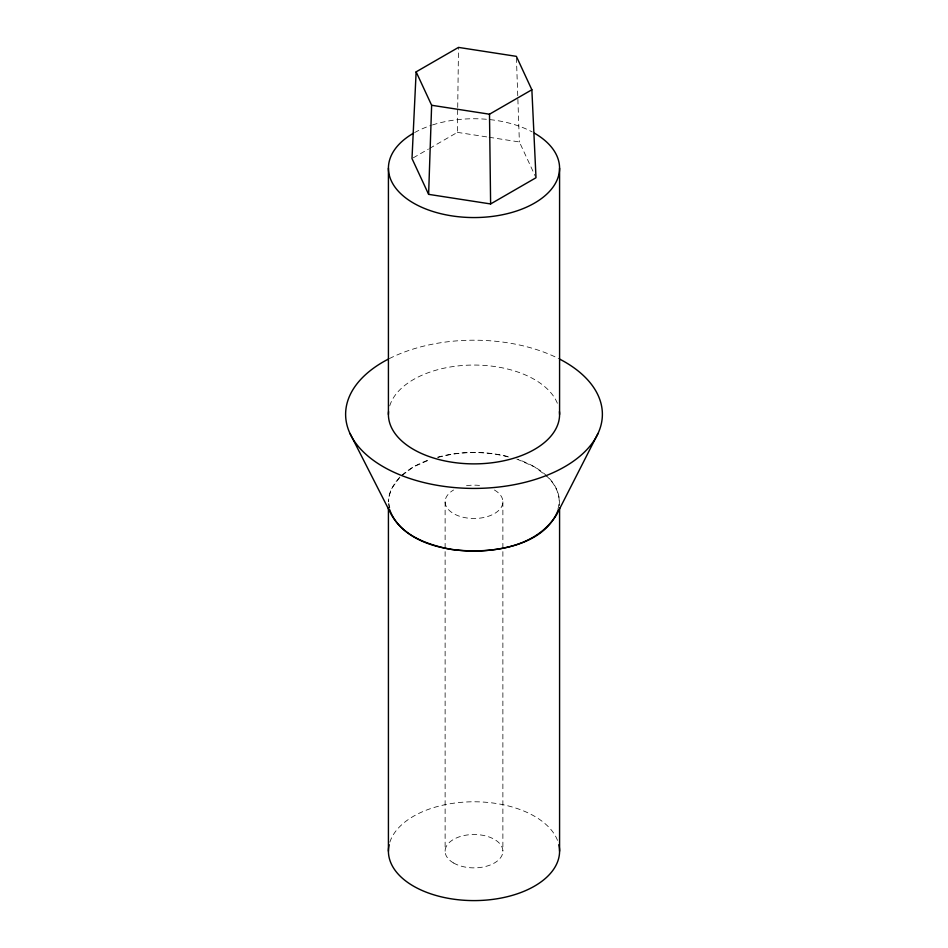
<?xml version="1.0" encoding="UTF-8"?>
<svg xmlns="http://www.w3.org/2000/svg" width="948" height="948" viewBox="0 0 948 948"><rect width="100%" height="100%" fill="white"/><g stroke="black" fill="none" stroke-linecap="round" stroke-linejoin="round"><path stroke-width="0.71" stroke-dasharray="4.74 3.56" d="M429.657 148.374L457.386 132.365L457.694 108.925M457.718 107.456L458.5 47.4M559.142 505.675C561.868 481.916 537.907 466.143 518.118 459.531M557.957 508.91C562.294 496.231 554.675 482.307 544.709 474.545M399.89 477.105L391.334 489.026L389.154 495.366L388.419 501.812C389.735 479.51 410.768 466.084 429.882 459.531M402.153 475.398L413.482 466.878L429.942 459.579M413.269 157.83L428.389 149.097M437.49 457.232C461.226 450.821 486.774 450.821 510.51 457.232M438.094 457.374C461.415 450.94 486.585 450.94 509.906 457.374M457.386 132.365L487.663 137.045M489.109 137.27L519.386 141.951L535.383 176.423M516.79 459.022L534.518 466.878L543.583 473.692M388.739 503.234L390.043 508.91M388.716 504.395L389.154 508.258M516.411 57.828L519.386 141.951M502.878 501.812L502.878 851.185M445.122 501.812L445.122 851.185M389.723 405.874A85.581 49.415 0 0 1 474 365.051A85.581 49.415 0 0 1 558.277 405.874M494.429 490.021A28.878 16.673 0 0 1 494.429 513.603A28.878 16.673 0 0 1 453.571 513.603A28.878 16.673 0 0 1 453.571 490.021M466.523 485.708A28.878 16.673 0 0 1 481.477 485.708M414.62 132.578A85.581 49.415 0 0 1 431.21 125.361M432.501 124.946A85.581 49.415 0 0 1 532.231 131.938M389.332 358.605A128.371 74.11 0 0 1 558.668 358.605M389.853 842.191A85.581 49.415 0 0 1 474 801.783A85.581 49.415 0 0 1 558.147 842.191M453.571 862.988A28.878 16.673 0 0 0 501.895 855.511A28.878 16.673 0 0 0 466.523 835.081A28.878 16.673 0 0 0 453.571 862.988"/><path stroke-width="1.42" d="M428.615 194.352L431.636 105.264L416.136 71.858L458.5 47.4L516.364 56.347L531.864 89.764L535.999 177.738L490.614 203.95L428.615 194.352L412.001 158.565L416.136 71.858M558.408 509.526C545.941 542.22 505.237 550.48 474 551.215C443.794 550.539 407.427 543.05 391.334 514.598L350.002 433.485M597.998 433.485L556.666 514.598C535.241 548.963 488.682 553.893 451.852 549.532C427.548 544.97 398.634 534.956 389.592 509.526M431.636 105.264L489.5 114.21L531.864 89.764M489.5 114.21L490.614 203.95M559.581 168.152L559.581 414.466M559.581 507.737L559.581 851.185M388.419 168.152L388.419 414.466M388.419 507.737L388.419 851.185M559.439 411.61A85.581 49.415 0 0 1 474 463.88A85.581 49.415 0 0 1 388.561 411.61M534.518 133.218A85.581 49.415 0 0 1 534.518 203.085A85.581 49.415 0 0 1 413.482 203.085A85.581 49.415 0 0 1 413.482 133.218M559.924 359.245A128.371 74.11 0 0 1 566.335 465.8A128.371 74.11 0 0 1 381.665 465.8A128.371 74.11 0 0 1 388.076 359.245M558.846 844.739A85.581 49.415 0 0 1 474 900.6A85.581 49.415 0 0 1 389.154 844.739"/></g></svg>
